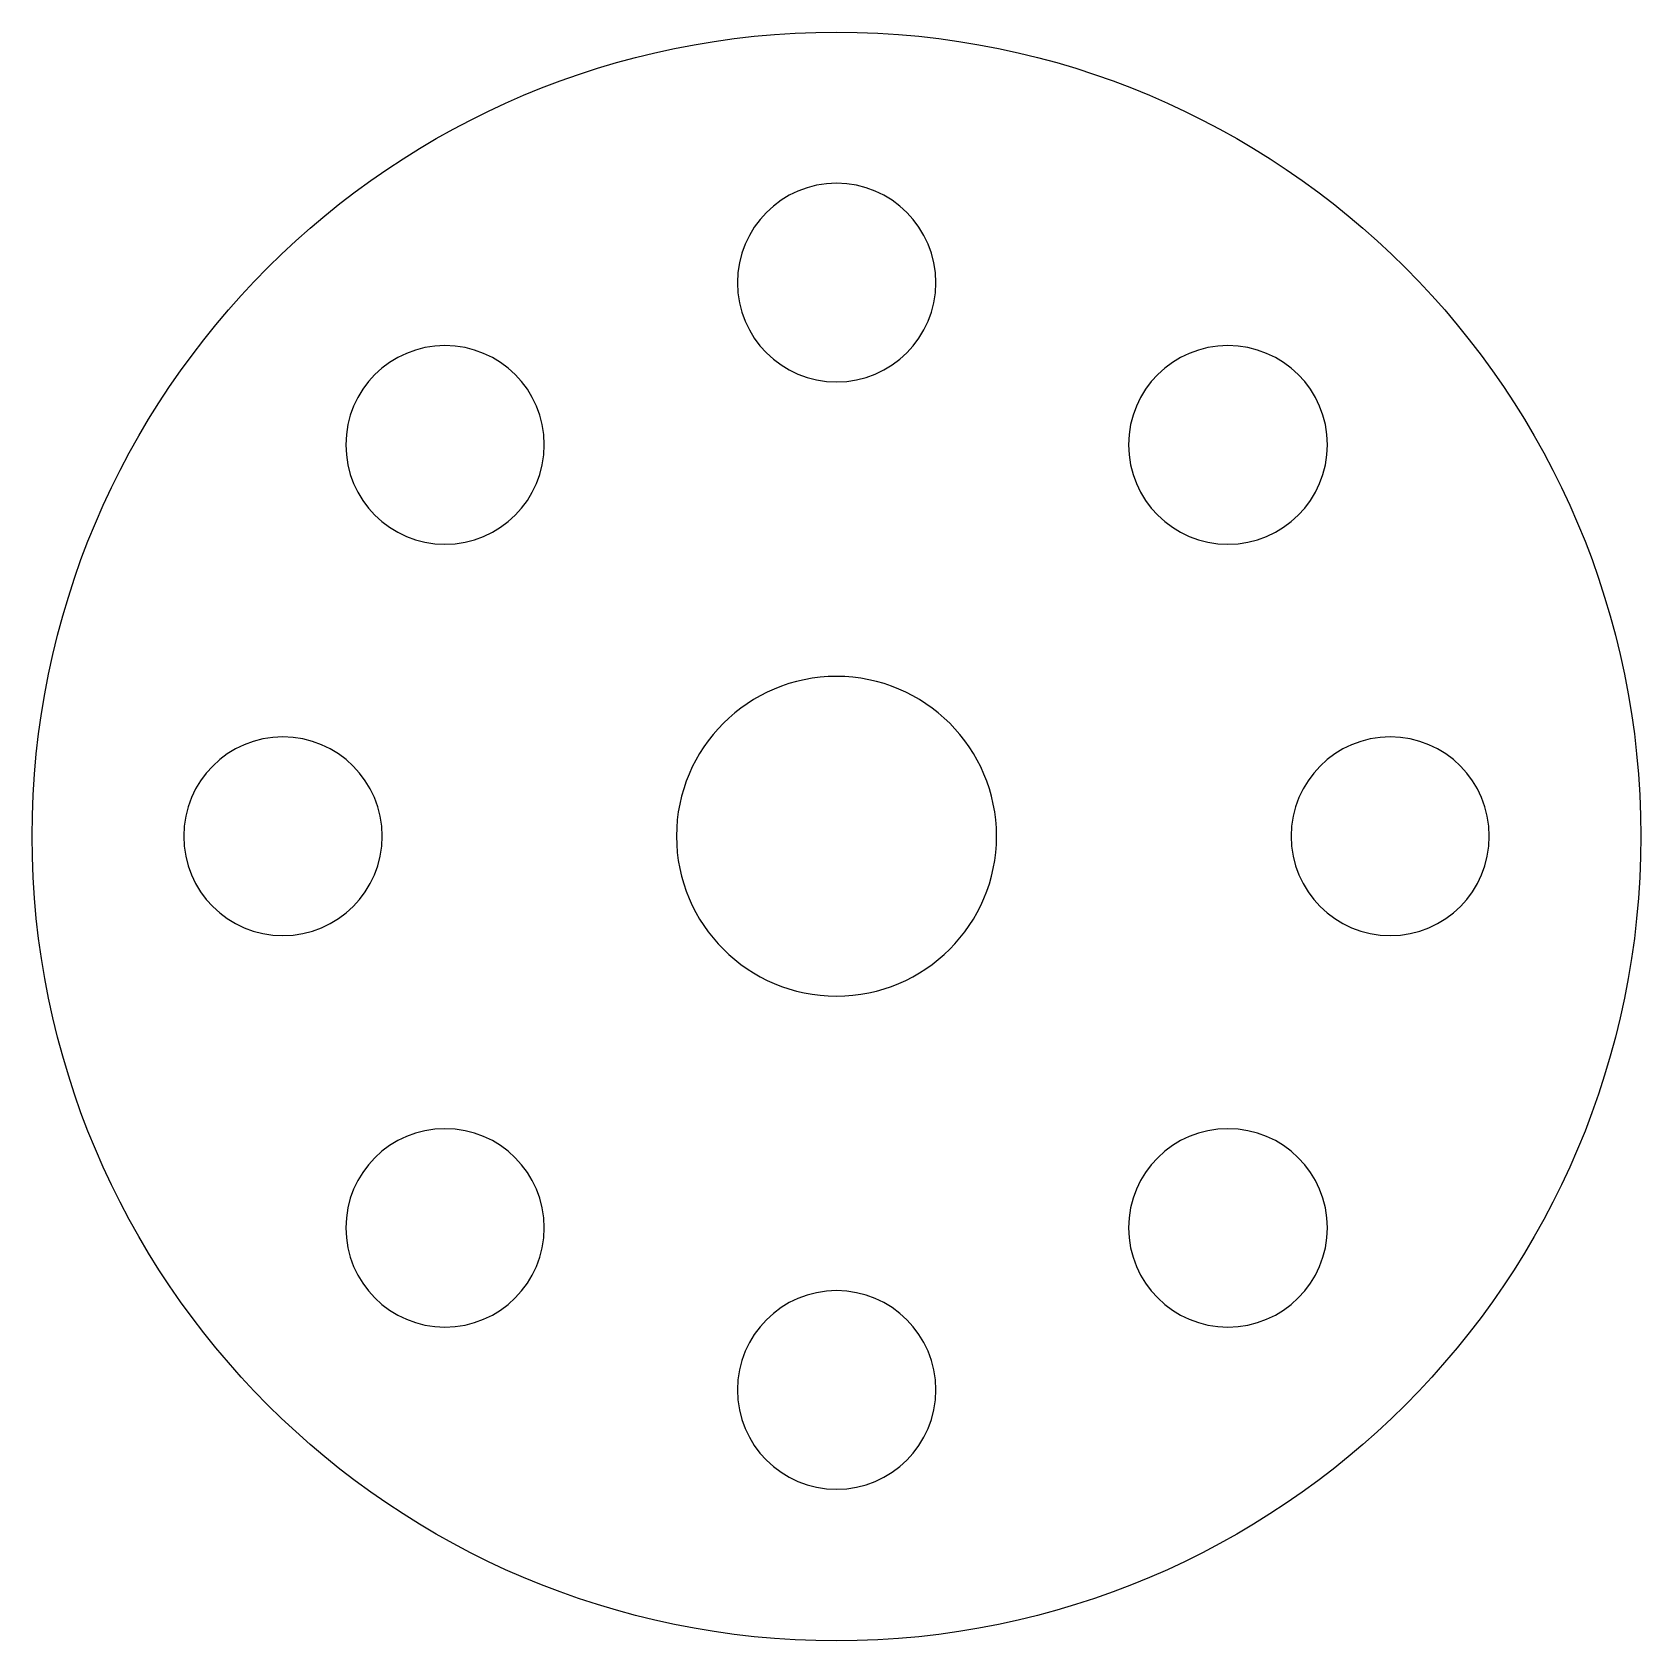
# Model space of a CAD drawing. Header units: centimetres. Extents: x -1.44 to 1.44, y -1.45 to 1.45.
import ezdxf

# ---------------------------------------------------------------- set-up
doc = ezdxf.new("R2010")
doc.units = ezdxf.units.CM
doc.header["$MEASUREMENT"] = 0
doc.layers.add('Layer 1', color=7, linetype='Continuous')

msp = doc.modelspace()

# ---------------------------------------------------------------- linework, layer by layer
at = {"layer": 'Layer 1'}
for points in [[(0.00004, 1.445), (-0.79781, 1.445), (-1.44496, 0.79859), (-1.44496, 0.00066), (-1.44496, 0.00066), (-1.44496, -0.79716), (-0.79782, -1.445), (0.00004, -1.445), (0.00004, -1.445), (0.7979, -1.445), (1.44493, -0.79719), (1.44493, 0.00066), (1.44493, 0.00066), (1.44496, 0.79859), (0.79792, 1.445), (0.00004, 1.445)], [(0.00004, 1.17348), (0.09854, 1.17348), (0.17848, 1.09342), (0.17848, 0.99475), (0.17848, 0.99475), (0.17848, 0.89672), (0.09855, 0.81666), (0.00004, 0.81666), (0.00004, 0.81666), (-0.09849, 0.81666), (-0.17805, 0.89672), (-0.17805, 0.99475), (-0.17805, 0.99475), (-0.17805, 1.09342), (-0.09846, 1.17348), (0.00004, 1.17348)], [(-0.70336, 0.52493), (-0.80192, 0.52493), (-0.88148, 0.60497), (-0.88148, 0.70387), (-0.88148, 0.70387), (-0.88148, 0.80264), (-0.80189, 0.88196), (-0.70336, 0.88196), (-0.70336, 0.88196), (-0.60475, 0.88196), (-0.52495, 0.80264), (-0.52495, 0.70387), (-0.52495, 0.70387), (-0.52495, 0.60497), (-0.60474, 0.52493), (-0.70336, 0.52493)], [(0.70312, 0.88196), (0.80189, 0.88196), (0.88203, 0.80264), (0.88203, 0.70387), (0.88203, 0.70387), (0.88203, 0.605), (0.80191, 0.52493), (0.70312, 0.52493), (0.70312, 0.52493), (0.60475, 0.52493), (0.52471, 0.60497), (0.52471, 0.70387), (0.52471, 0.70387), (0.52468, 0.80264), (0.60474, 0.88196), (0.70312, 0.88196)], [(0.00004, -0.28678), (-0.15879, -0.28678), (-0.28746, -0.15817), (-0.28746, 0.00066), (-0.28746, 0.00066), (-0.28746, 0.1587), (-0.15879, 0.28755), (0.00004, 0.28755), (0.00004, 0.28755), (0.15874, 0.28755), (0.28754, 0.1587), (0.28754, 0.00066), (0.28754, 0.00066), (0.28754, -0.15817), (0.15874, -0.28678), (0.00004, -0.28678)], [(-1.17267, 0.00066), (-1.17267, 0.09879), (-1.09343, 0.1788), (-0.99458, 0.1788), (-0.99458, 0.1788), (-0.89594, 0.1788), (-0.81614, 0.09879), (-0.81614, 0.00066), (-0.81614, 0.00066), (-0.81614, -0.098), (-0.89596, -0.17804), (-0.99458, -0.17804), (-0.99458, -0.17804), (-1.09343, -0.17804), (-1.17267, -0.09798), (-1.17267, 0.00066)], [(1.17278, 0.00066), (1.17278, -0.098), (1.09346, -0.17804), (0.99482, -0.17804), (0.99482, -0.17804), (0.89624, -0.17804), (0.8167, -0.098), (0.8167, 0.00066), (0.8167, 0.00066), (0.8167, 0.09879), (0.89626, 0.1788), (0.99482, 0.1788), (0.99482, 0.1788), (1.09343, 0.17883), (1.17278, 0.0988), (1.17278, 0.00066)], [(-0.70336, -0.88125), (-0.80192, -0.88125), (-0.88148, -0.80124), (-0.88148, -0.70311), (-0.88148, -0.70311), (-0.88148, -0.60445), (-0.80189, -0.52494), (-0.70336, -0.52494), (-0.70336, -0.52494), (-0.60475, -0.52494), (-0.52495, -0.60445), (-0.52495, -0.70311), (-0.52495, -0.70311), (-0.52495, -0.80121), (-0.60474, -0.88125), (-0.70336, -0.88125)], [(0.70312, -0.88125), (0.60475, -0.88125), (0.52471, -0.80124), (0.52471, -0.70311), (0.52471, -0.70311), (0.52471, -0.60445), (0.60475, -0.52494), (0.70312, -0.52494), (0.70312, -0.52494), (0.80189, -0.52494), (0.88203, -0.60445), (0.88203, -0.70311), (0.88203, -0.70311), (0.882, -0.80121), (0.80189, -0.88125), (0.70312, -0.88125)], [(0.00004, -1.17274), (-0.09849, -1.17274), (-0.17805, -1.09273), (-0.17805, -0.99404), (-0.17805, -0.99404), (-0.17805, -0.89591), (-0.09846, -0.8159), (0.00004, -0.8159), (0.00004, -0.8159), (0.09854, -0.8159), (0.17848, -0.89591), (0.17848, -0.99404), (0.17848, -0.99404), (0.17847, -1.0927), (0.09854, -1.17274), (0.00004, -1.17274)]]:
    msp.add_open_spline(points, degree=3, knots=[0, 0, 0, 0, 0.2, 0.2, 0.2, 0.2, 0.4, 0.4, 0.4, 0.4, 0.6, 0.6, 0.6, 0.6, 1, 1, 1, 1], dxfattribs=at)

doc.saveas('drawing.dxf')
